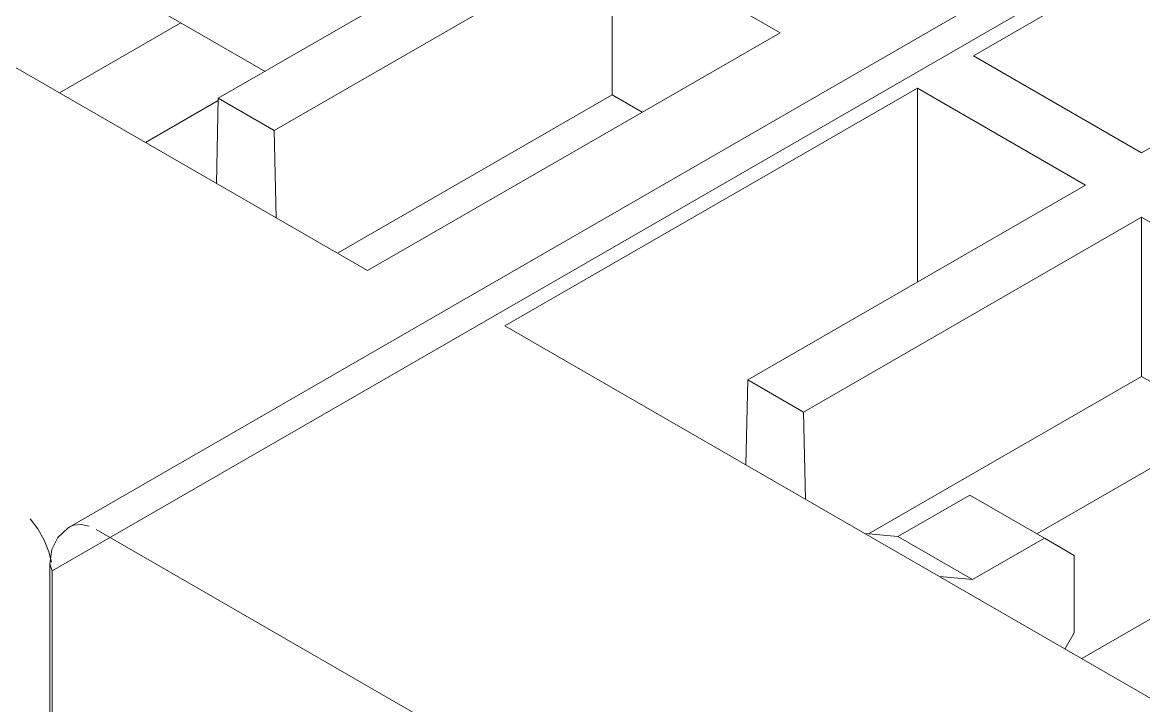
# Model space of a CAD drawing. Header units: inches. Extents: x 67578 to 72421, y -34894 to -31675.
# Drawn here: x 69257.87 to 69274.76, y -33300.45 to -33290.14 of the extents above; entities that cross this region are included whole.
import ezdxf

# ---------------------------------------------------------------- set-up
doc = ezdxf.new("R2010")
doc.units = ezdxf.units.IN
doc.header["$MEASUREMENT"] = 0

# ---------------------------------------------------------------- blocks, each defined once
blk = doc.blocks.new('ET200S')
at = {"lineweight": 0}
for p, q in [((76.291, 31.345), (97.858, 43.796)), ((76.122, 30.927), (97.689, 43.379)), ((79.11, 33.775), (69.74, 39.184)), ((88.845, 38.118), (84.849, 35.811)), ((77.696, 35.408), (80.896, 37.255)), ((86.441, 34.892), (90.437, 37.199)), ((81.426, 36.95), (78.226, 35.102)), ((81.426, 36.95), (81.426, 35.441)), ((81.426, 36.95), (83.018, 36.03)), ((78.139, 35.663), (76.353, 36.694)), ((76.193, 35.459), (77.343, 36.123)), ((79.11, 33.775), (83.018, 36.03)), ((86.441, 34.892), (84.849, 35.811)), ((84.319, 35.505), (80.412, 33.25)), ((84.319, 35.505), (84.319, 33.667)), ((84.319, 35.505), (85.911, 34.586)), ((77.696, 35.387), (77.006, 34.989)), ((77.696, 35.408), (77.678, 34.602)), ((78.226, 35.102), (77.696, 35.408)), ((81.426, 35.441), (78.825, 33.94)), ((81.712, 35.276), (81.426, 35.441)), ((78.244, 34.275), (78.226, 35.102)), ((82.711, 32.739), (85.911, 34.586)), ((86.441, 34.281), (83.24, 32.433)), ((86.441, 34.281), (86.441, 32.772)), ((86.441, 34.281), (91.568, 31.32)), ((89.782, 27.84), (80.412, 33.25)), ((82.693, 31.933), (82.711, 32.739)), ((83.24, 32.433), (82.711, 32.739)), ((86.441, 32.772), (83.854, 31.279)), ((86.708, 32.618), (86.441, 32.772)), ((83.24, 32.433), (83.259, 31.606)), ((87.025, 32.189), (85.45, 31.28)), ((84.814, 31.647), (84.134, 31.254)), ((84.814, 31.647), (85.521, 31.239)), ((75.986, 31.328), (75.913, 31.421)), ((76.048, 31.22), (75.986, 31.328)), ((76.178, 31.243), (76.271, 31.333)), ((76.271, 31.333), (76.291, 31.345)), ((76.324, 31.36), (76.291, 31.345)), ((76.398, 31.368), (76.324, 31.36)), ((76.473, 31.352), (76.398, 31.368)), ((76.121, 31.132), (76.178, 31.243)), ((86.441, 25.605), (76.541, 31.32)), ((84.134, 31.254), (83.82, 31.282)), ((84.134, 31.254), (84.841, 30.846)), ((85.521, 31.239), (84.841, 30.846)), ((85.521, 31.239), (85.804, 31.075)), ((76.092, 31.11), (76.048, 31.22)), ((76.1, 30.994), (76.121, 31.132)), ((76.116, 31.01), (76.092, 31.11)), ((85.804, 30.34), (85.804, 31.075)), ((76.1, 30.994), (76.1, -34.49)), ((76.122, 30.927), (76.1, 30.994)), ((76.122, -34.556), (76.122, 30.927)), ((84.841, 30.846), (84.527, 30.874)), ((85.875, 30.096), (87.025, 30.759)), ((85.804, 30.34), (85.716, 30.187))]:
    blk.add_line(p, q, dxfattribs=at)

msp = doc.modelspace()

# ---------------------------------------------------------------- block references
at = {"xscale": 1.59100124616462, "yscale": 1.59100124616462, "zscale": 1.59100124616462}
msp.add_blockref('ET200S', (69137.204, -33347.624), dxfattribs=at)

doc.saveas('drawing.dxf')
